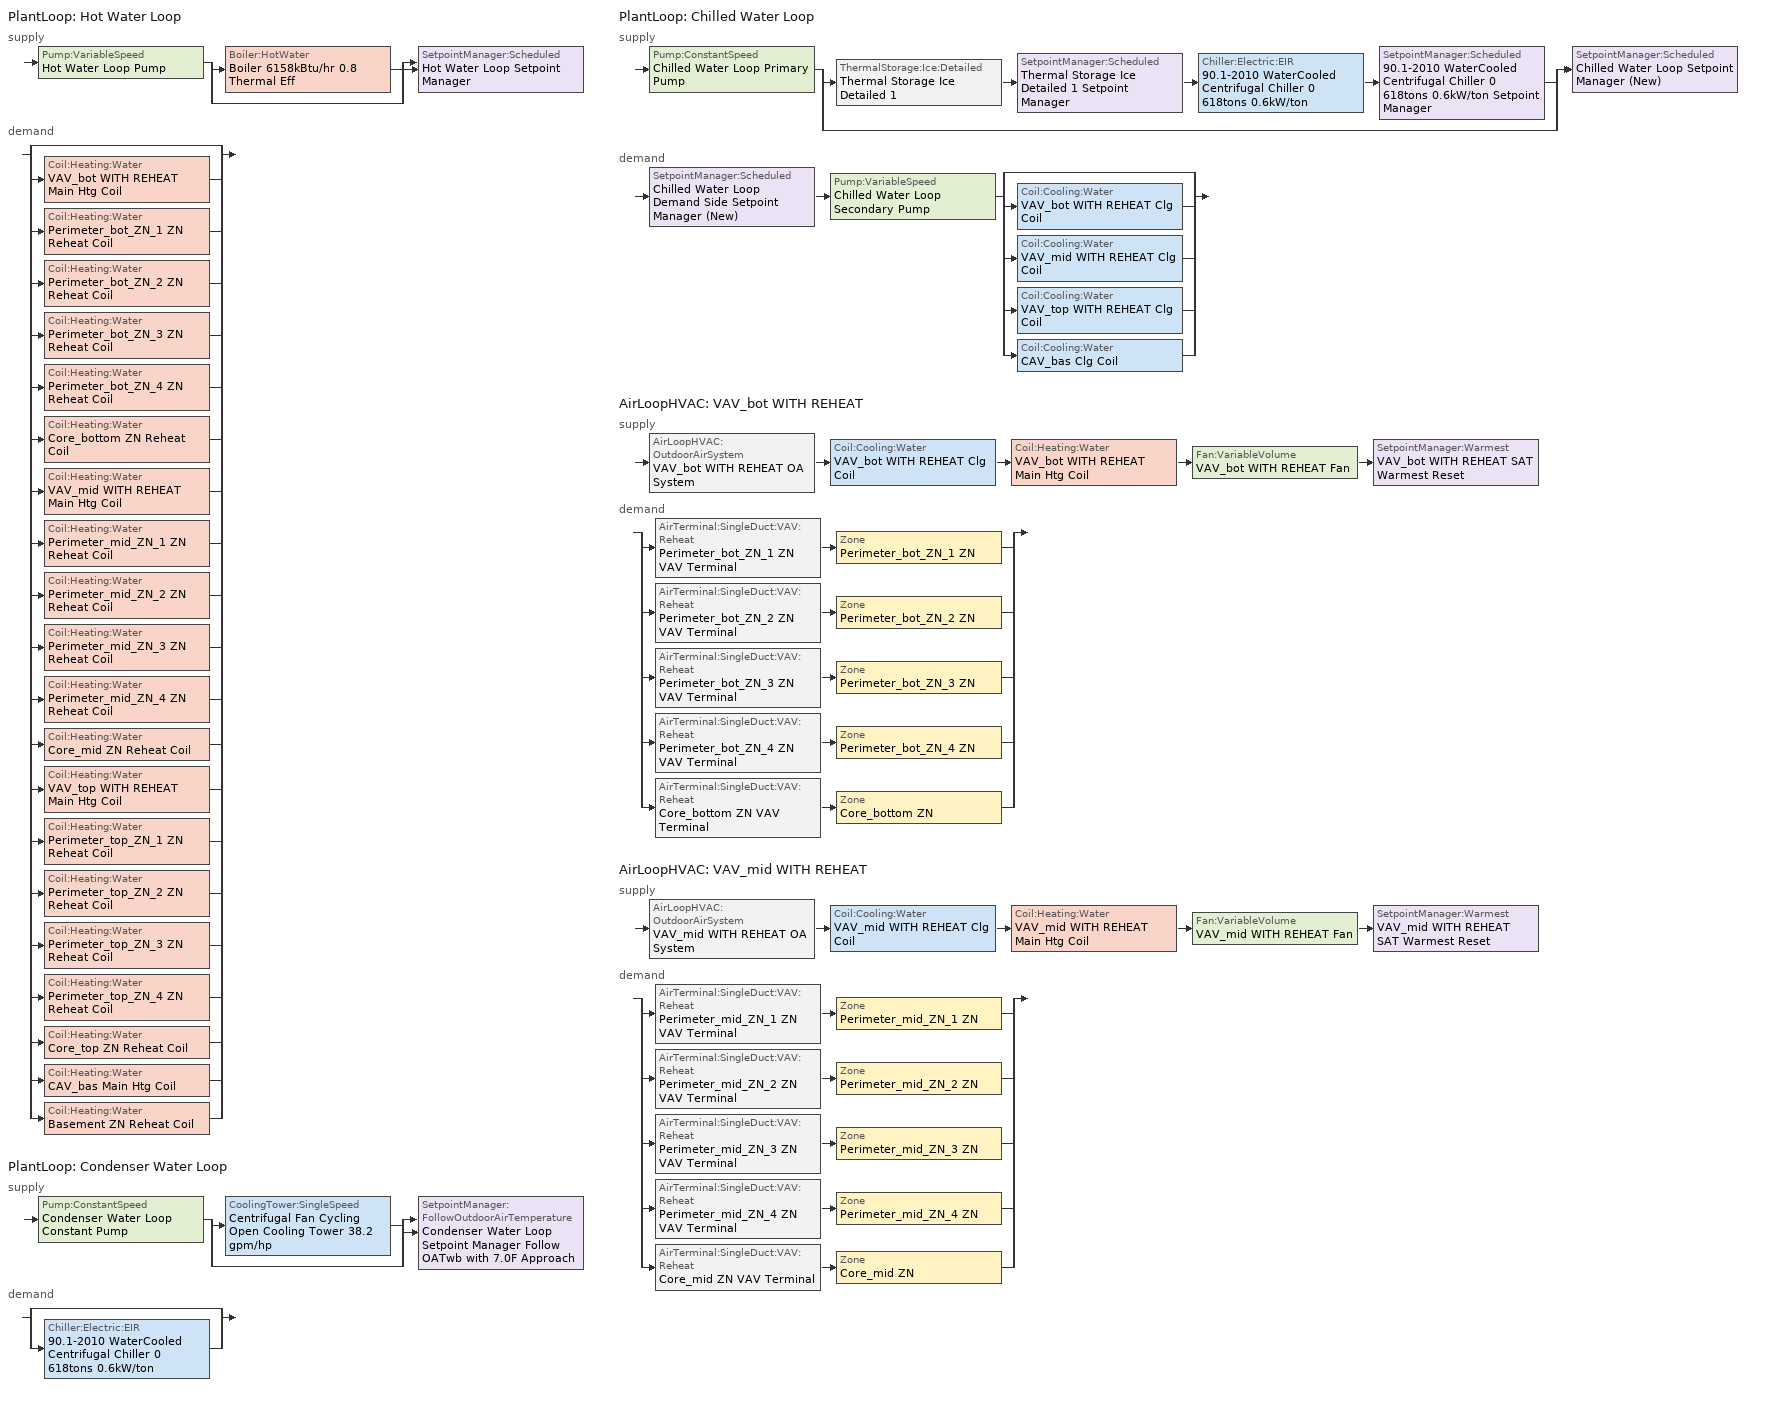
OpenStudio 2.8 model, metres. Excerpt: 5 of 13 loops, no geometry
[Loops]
PlantLoop 'Hot Water Loop'
 supply: Pump:VariableSpeed 'Hot Water Loop Pump' > split
  | Boiler:HotWater 'Boiler 6158kBtu/hr 0.8 Thermal Eff'
  | bypass
  join > SetpointManager:Scheduled 'Hot Water Loop Setpoint Manager'
 demand: split
  | bypass
  | Coil:Heating:Water 'VAV_bot WITH REHEAT Main Htg Coil'
  | Coil:Heating:Water 'Perimeter_bot_ZN_1 ZN Reheat Coil'
  | Coil:Heating:Water 'Perimeter_bot_ZN_2 ZN Reheat Coil'
  | Coil:Heating:Water 'Perimeter_bot_ZN_3 ZN Reheat Coil'
  | Coil:Heating:Water 'Perimeter_bot_ZN_4 ZN Reheat Coil'
  | Coil:Heating:Water 'Core_bottom ZN Reheat Coil'
  | Coil:Heating:Water 'VAV_mid WITH REHEAT Main Htg Coil'
  | Coil:Heating:Water 'Perimeter_mid_ZN_1 ZN Reheat Coil'
  | Coil:Heating:Water 'Perimeter_mid_ZN_2 ZN Reheat Coil'
  | Coil:Heating:Water 'Perimeter_mid_ZN_3 ZN Reheat Coil'
  | Coil:Heating:Water 'Perimeter_mid_ZN_4 ZN Reheat Coil'
  | Coil:Heating:Water 'Core_mid ZN Reheat Coil'
  | Coil:Heating:Water 'VAV_top WITH REHEAT Main Htg Coil'
  | Coil:Heating:Water 'Perimeter_top_ZN_1 ZN Reheat Coil'
  | Coil:Heating:Water 'Perimeter_top_ZN_2 ZN Reheat Coil'
  | Coil:Heating:Water 'Perimeter_top_ZN_3 ZN Reheat Coil'
  | Coil:Heating:Water 'Perimeter_top_ZN_4 ZN Reheat Coil'
  | Coil:Heating:Water 'Core_top ZN Reheat Coil'
  | Coil:Heating:Water 'CAV_bas Main Htg Coil'
  | Coil:Heating:Water 'Basement ZN Reheat Coil'
PlantLoop 'Condenser Water Loop'
 supply: Pump:ConstantSpeed 'Condenser Water Loop Constant Pump' > split
  | CoolingTower:SingleSpeed 'Centrifugal Fan Cycling Open Cooling Tower 38.2 gpm/hp'
  | bypass
  join > SetpointManager:FollowOutdoorAirTemperature 'Condenser Water Loop Setpoint Manager Follow OATwb with 7.0F Approach'
 demand: split
  | bypass
  | Chiller:Electric:EIR '90.1-2010 WaterCooled  Centrifugal Chiller 0 618tons 0.6kW/ton'
PlantLoop 'Chilled Water Loop'
 supply: Pump:ConstantSpeed 'Chilled Water Loop Primary Pump' > split
  | ThermalStorage:Ice:Detailed 'Thermal Storage Ice Detailed 1' > SetpointManager:Scheduled 'Thermal Storage Ice Detailed 1 Setpoint Manager' > Chiller:Electric:EIR '90.1-2010 WaterCooled  Centrifugal Chiller 0 618tons 0.6kW/ton' > SetpointManager:Scheduled '90.1-2010 WaterCooled  Centrifugal Chiller 0 618tons 0.6kW/ton Setpoint Manager'
  | bypass
  join > SetpointManager:Scheduled 'Chilled Water Loop Setpoint Manager (New)'
 demand: SetpointManager:Scheduled 'Chilled Water Loop Demand Side Setpoint Manager (New)' > Pump:VariableSpeed 'Chilled Water Loop Secondary Pump' > split
  | bypass
  | Coil:Cooling:Water 'VAV_bot WITH REHEAT Clg Coil'
  | Coil:Cooling:Water 'VAV_mid WITH REHEAT Clg Coil'
  | Coil:Cooling:Water 'VAV_top WITH REHEAT Clg Coil'
  | Coil:Cooling:Water 'CAV_bas Clg Coil'
AirLoopHVAC 'VAV_bot WITH REHEAT'
 supply: AirLoopHVAC:OutdoorAirSystem 'VAV_bot WITH REHEAT OA System' > Coil:Cooling:Water 'VAV_bot WITH REHEAT Clg Coil' > Coil:Heating:Water 'VAV_bot WITH REHEAT Main Htg Coil' > Fan:VariableVolume 'VAV_bot WITH REHEAT Fan' > SetpointManager:Warmest 'VAV_bot WITH REHEAT SAT Warmest Reset'
 demand: split
  | AirTerminal:SingleDuct:VAV:Reheat 'Perimeter_bot_ZN_1 ZN VAV Terminal' > Zone 'Perimeter_bot_ZN_1 ZN'
  | AirTerminal:SingleDuct:VAV:Reheat 'Perimeter_bot_ZN_2 ZN VAV Terminal' > Zone 'Perimeter_bot_ZN_2 ZN'
  | AirTerminal:SingleDuct:VAV:Reheat 'Perimeter_bot_ZN_3 ZN VAV Terminal' > Zone 'Perimeter_bot_ZN_3 ZN'
  | AirTerminal:SingleDuct:VAV:Reheat 'Perimeter_bot_ZN_4 ZN VAV Terminal' > Zone 'Perimeter_bot_ZN_4 ZN'
  | AirTerminal:SingleDuct:VAV:Reheat 'Core_bottom ZN VAV Terminal' > Zone 'Core_bottom ZN'
AirLoopHVAC 'VAV_mid WITH REHEAT'
 supply: AirLoopHVAC:OutdoorAirSystem 'VAV_mid WITH REHEAT OA System' > Coil:Cooling:Water 'VAV_mid WITH REHEAT Clg Coil' > Coil:Heating:Water 'VAV_mid WITH REHEAT Main Htg Coil' > Fan:VariableVolume 'VAV_mid WITH REHEAT Fan' > SetpointManager:Warmest 'VAV_mid WITH REHEAT SAT Warmest Reset'
 demand: split
  | AirTerminal:SingleDuct:VAV:Reheat 'Perimeter_mid_ZN_1 ZN VAV Terminal' > Zone 'Perimeter_mid_ZN_1 ZN'
  | AirTerminal:SingleDuct:VAV:Reheat 'Perimeter_mid_ZN_2 ZN VAV Terminal' > Zone 'Perimeter_mid_ZN_2 ZN'
  | AirTerminal:SingleDuct:VAV:Reheat 'Perimeter_mid_ZN_3 ZN VAV Terminal' > Zone 'Perimeter_mid_ZN_3 ZN'
  | AirTerminal:SingleDuct:VAV:Reheat 'Perimeter_mid_ZN_4 ZN VAV Terminal' > Zone 'Perimeter_mid_ZN_4 ZN'
  | AirTerminal:SingleDuct:VAV:Reheat 'Core_mid ZN VAV Terminal' > Zone 'Core_mid ZN'
[Sizing:Zone] Zone Cooling Design Supply Air Temperature Input Method=SupplyAirTemperature; Zone Cooling Design Supply Air Temperature {C}=12.7778; Zone Cooling Design Supply Air Temperature Difference {deltaC}=11.11; Zone Heating Design Supply Air Temperature Input Method=SupplyAirTemperature; Zone Heating Design Supply Air Temperature {C}=40; Zone Heating Design Supply Air Temperature Difference {deltaC}=11.11; Zone Cooling Design Supply Air Humidity Ratio {kg-H2O/kg-air}=0.0085; Zone Heating Design Supply Air Humidity Ratio {kg-H2O/kg-air}=0.008; Cooling Design Air Flow Method=DesignDayWithLimit; Heating Design Air Flow Method=DesignDay; Account for Dedicated Outdoor Air System=No; Dedicated Outdoor Air System Control Strategy=NeutralSupplyAir; Dedicated Outdoor Air Low Setpoint Temperature for Design {C}=autosize; Dedicated Outdoor Air High Setpoint Temperature for Design {C}=autosize
Core_bottom ZN; Core_mid ZN; Perimeter_bot_ZN_1 ZN; Perimeter_bot_ZN_2 ZN; Perimeter_bot_ZN_3 ZN; Perimeter_bot_ZN_4 ZN; Perimeter_mid_ZN_1 ZN; Perimeter_mid_ZN_2 ZN; Perimeter_mid_ZN_3 ZN; Perimeter_mid_ZN_4 ZN
[Zone equipment]
Core_bottom ZN: Core_bottom ZN VAV Terminal
Core_mid ZN: Core_mid ZN VAV Terminal
Perimeter_bot_ZN_1 ZN: Perimeter_bot_ZN_1 ZN VAV Terminal
Perimeter_bot_ZN_2 ZN: Perimeter_bot_ZN_2 ZN VAV Terminal
Perimeter_bot_ZN_3 ZN: Perimeter_bot_ZN_3 ZN VAV Terminal
Perimeter_bot_ZN_4 ZN: Perimeter_bot_ZN_4 ZN VAV Terminal
Perimeter_mid_ZN_1 ZN: Perimeter_mid_ZN_1 ZN VAV Terminal
Perimeter_mid_ZN_2 ZN: Perimeter_mid_ZN_2 ZN VAV Terminal
Perimeter_mid_ZN_3 ZN: Perimeter_mid_ZN_3 ZN VAV Terminal
Perimeter_mid_ZN_4 ZN: Perimeter_mid_ZN_4 ZN VAV Terminal
[PlantLoop] Plant Loop Volume {m3}=Autocalculate
Name | Fluid Type | Glycol Concentration | Minimum Loop Temperature {C} | Load Distribution Scheme | Maximum Loop Temperature {C} | Common Pipe Simulation
Hot Water Loop | Water | 0 | 10 | Optimal
Condenser Water Loop |  | 0 | 5 | Optimal | 80
Chilled Water Loop | EthyleneGlycol | 25 | -3.33333 | SequentialLoad | 40 | TwoWayCommonPipe
[Sizing:Plant] Sizing Option=NonCoincident; Zone Timesteps in Averaging Window=1; Coincident Sizing Factor Mode=None
Name | Loop Type | Design Loop Exit Temperature {C} | Loop Design Temperature Difference {deltaC}
Hot Water Loop | Heating | 82.2222 | 11.1111
Condenser Water Loop | Condenser | 29.4444 | 5.55556
Chilled Water Loop | Cooling | 6.66667 | 8.88889
[SetpointManager:Scheduled] Control Variable=Temperature
Name | Schedule | Setpoint Node or NodeList
Hot Water Loop Setpoint Manager | Hot Water Loop Temp - 180F | Hot Water Loop Supply Outlet Node
Thermal Storage Ice Detailed 1 Setpoint Manager | Thermal Storage Ice Detailed 1 Setpoint Schedule (New)
90.1-2010 WaterCooled  Centrifugal Chiller 0 618tons 0.6kW/ton Setpoint Manager | 90.1-2010 WaterCooled  Centrifugal Chiller 0 618tons 0.6kW/ton Setpoint Schedule (New) | 90.1-2010 WaterCooled  Centrifugal Chiller 0 618tons 0.6kW/ton Supply Outlet Water Node
Chilled Water Loop Setpoint Manager (New) | Chilled Water Loop Setpoint Schedule (New) | Chilled Water Loop Supply Outlet Node
Chilled Water Loop Demand Side Setpoint Manager (New) | Chilled Water Loop Setpoint Schedule (New) | Chilled Water Loop Demand Inlet Node
[Pump:VariableSpeed] Pump Control Type=Intermittent; Skin Loss Radiative Fraction=0.5; Design Power Sizing Method=PowerPerFlowPerPressure; Design Electric Power per Unit Flow Rate {W/(m3/s)}=348701.1; Design Shaft Power per Unit Flow Rate per Unit Head {W-s/m3-Pa}=1.28205; Design Minimum Flow Rate Fraction=0
Name | Rated Pump Head {Pa} | Motor Efficiency | Fraction of Motor Inefficiencies to Fluid Stream | Coefficient 1 of the Part Load Performance Curve | Coefficient 2 of the Part Load Performance Curve | Coefficient 3 of the Part Load Performance Curve | Coefficient 4 of the Part Load Performance Curve
Hot Water Loop Pump | 179344 | 0.924
Chilled Water Loop Secondary Pump | 134508 | 0.936 | 0 | 0 | 0.0205 | 0.4101 | 0.5753
[Boiler:HotWater]
Boiler 6158kBtu/hr 0.8 Thermal Eff: Fuel Type=NaturalGas; Nominal Thermal Efficiency=0.8; Efficiency Curve Temperature Evaluation Variable=LeavingBoiler; Normalized Boiler Efficiency Curve=Boiler with No Minimum Turndown; Design Water Outlet Temperature {C}=82.2222; Minimum Part Load Ratio=0; Maximum Part Load Ratio=1.2; Optimum Part Load Ratio=1; Water Outlet Upper Temperature Limit {C}=95; Boiler Flow Mode=LeavingSetpointModulated; Parasitic Electric Load {W}=0; Sizing Factor=1
[SetpointManager:FollowOutdoorAirTemperature]
Condenser Water Loop Setpoint Manager Follow OATwb with 7.0F Approach: Control Variable=Temperature; Reference Temperature Type=OutdoorAirWetBulb; Offset Temperature Difference {deltaC}=3.88889; Maximum Setpoint Temperature {C}=29.4444; Minimum Setpoint Temperature {C}=21.1111; Setpoint Node or NodeList=Condenser Water Loop Supply Outlet Node
[Pump:ConstantSpeed] Rated Flow Rate {m3/s}=autosize; Rated Power Consumption {W}=autosize; Fraction of Motor Inefficiencies to Fluid Stream=0; Pump Control Type=Intermittent; Design Power Sizing Method=PowerPerFlowPerPressure; Design Electric Power per Unit Flow Rate {W/(m3/s)}=348701.1; Design Shaft Power per Unit Flow Rate per Unit Head {W-s/m3-Pa}=1.28205
Name | Rated Pump Head {Pa} | Motor Efficiency
Condenser Water Loop Constant Pump | 148557 | 0.936
Chilled Water Loop Primary Pump | 44836 | 0.917
[CoolingTower:SingleSpeed]
Centrifugal Fan Cycling Open Cooling Tower 38.2 gpm/hp: Design Water Flow Rate {m3/s}=autosize; Design Air Flow Rate {m3/s}=autosize; Fan Power at Design Air Flow Rate {W}=32717.9; U-Factor Times Area Value at Design Air Flow Rate {W/K}=autosize; Air Flow Rate in Free Convection Regime {m3/s}=autosize; U-Factor Times Area Value at Free Convection Air Flow Rate {W/K}=autosize; Performance Input Method=UFactorTimesAreaAndDesignWaterFlowRate; Free Convection Capacity {W}=0; Basin Heater Capacity {W/K}=0; Evaporation Loss Mode=LossFactor; Evaporation Loss Factor {percent/K}=0.2; Drift Loss Percent {percent}=0.008; Blowdown Calculation Mode=ConcentrationRatio; Blowdown Concentration Ratio=3; Capacity Control=FanCycling; Number of Cells=2; Cell Control=MinimalCell; Cell Minimum  Water Flow Rate Fraction=0.33; Cell Maximum Water Flow Rate Fraction=2.5; Sizing Factor=1; Free Convection Air Flow Rate Sizing Factor=0.1; Free Convection U-Factor Times Area Value Sizing Factor=0.1; Heat Rejection Capacity and Nominal Capacity Sizing Ratio=1.25; Free Convection Nominal Capacity Sizing Factor=0.1; Design Inlet Air Dry-Bulb Temperature {C}=35; Design Inlet Air Wet-Bulb Temperature {C}=25.6; Design Approach Temperature {deltaC}=autosize; Design Range Temperature {deltaC}=autosize
[Chiller:Electric:EIR]
90.1-2010 WaterCooled  Centrifugal Chiller 0 618tons 0.6kW/ton: Reference Capacity {W}=Autosize; Reference COP {W/W}=6.17018; Reference Leaving Chilled Water Temperature {C}=6.66667; Reference Entering Condenser Fluid Temperature {C}=35; Cooling Capacity Function of Temperature Curve=WaterCooled_PositiveDisplacement_Chiller_GT150_2010_PathA_CAPFT; Electric Input to Cooling Output Ratio Function of Temperature Curve=WaterCooled_PositiveDisplacement_Chiller_GT150_2010_PathA_EIRFT; Electric Input to Cooling Output Ratio Function of Part Load Ratio Curve=ChlrWtrCentPathAAllEIRRatio_fQRatio; Minimum Part Load Ratio=0.15; Maximum Part Load Ratio=1; Optimum Part Load Ratio=1; Minimum Unloading Ratio=0.25; Condenser Type=WaterCooled; Leaving Chilled Water Lower Temperature Limit {C}=-3.33333; Chiller Flow Mode=ConstantFlow; Design Heat Recovery Water Flow Rate {m3/s}=0; Sizing Factor=0.75; Basin Heater Capacity {W/K}=0; Basin Heater Setpoint Temperature {C}=10
[AirLoopHVAC] Availability Schedule=OfficeLarge HVACOperationSchd; Design Supply Air Flow Rate {m3/s}=AutoSize
VAV_bot WITH REHEAT; VAV_mid WITH REHEAT
[Sizing:System] Type of Load to Size On=Sensible; Central Heating Maximum System Air Flow Ratio=0.3; Preheat Design Temperature {C}=7.22222; Preheat Design Humidity Ratio {kg-H2O/kg-Air}=0.008; Precool Design Temperature {C}=12.7778; Precool Design Humidity Ratio {kg-H2O/kg-Air}=0.008; Central Cooling Design Supply Air Temperature {C}=12.7778; Central Heating Design Supply Air Temperature {C}=12.7778; Sizing Option=Coincident; 100% Outdoor Air in Cooling=No; 100% Outdoor Air in Heating=No; Central Cooling Design Supply Air Humidity Ratio {kg-H2O/kg-Air}=0.0085; Central Heating Design Supply Air Humidity Ratio {kg-H2O/kg-Air}=0.008; Cooling Design Air Flow Method=DesignDay; Cooling Design Air Flow Rate {m3/s}=0; Heating Design Air Flow Method=DesignDay; Heating Design Air Flow Rate {m3/s}=0; System Outdoor Air Method=ZoneSum; Zone Maximum Outdoor Air Fraction=1; Cooling Supply Air Flow Rate Per Floor Area {m3/s-m2}=0.00996765; Cooling Fraction of Autosized Cooling Supply Air Flow Rate=1; Cooling Supply Air Flow Rate Per Unit Cooling Capacity {m3/s-W}=3.94755e-05; Heating Supply Air Flow Rate Per Floor Area {m3/s-m2}=0.00996765; Heating Fraction of Autosized Heating Supply Air Flow Rate=1; Heating Fraction of Autosized Cooling Supply Air Flow Rate=1; Heating Supply Air Flow Rate Per Unit Heating Capacity {m3/s-W}=3.15882e-05; Cooling Design Capacity Method=CoolingDesignCapacity; Cooling Design Capacity {W}=autosize; Cooling Design Capacity Per Floor Area {W/m2}=234.7; Fraction of Autosized Cooling Design Capacity=1; Heating Design Capacity Method=HeatingDesignCapacity; Heating Design Capacity {W}=autosize; Heating Design Capacity Per Floor Area {W/m2}=157; Fraction of Autosized Heating Design Capacity=1; Central Cooling Capacity Control Method=OnOff
Name | Design Outdoor Air Flow Rate {m3/s}
VAV_bot WITH REHEAT | 2.53819
VAV_mid WITH REHEAT | 1.64649
[Fan:VariableVolume] Availability Schedule=Always On Discrete; Pressure Rise {Pa}=1389.92; Maximum Flow Rate {m3/s}=Autosize; Fan Power Minimum Flow Rate Input Method=Fraction; Fan Power Minimum Flow Fraction=0.25; Fan Power Minimum Air Flow Rate {m3/s}=0; Motor In Airstream Fraction=1; Fan Power Coefficient 1=0.04076; Fan Power Coefficient 2=0.0881; Fan Power Coefficient 3=-0.0729; Fan Power Coefficient 4=0.9437; Fan Power Coefficient 5=0
Name | Fan Total Efficiency | Motor Efficiency
VAV_bot WITH REHEAT Fan | 0.61165 | 0.941
VAV_mid WITH REHEAT Fan | 0.6253 | 0.962
[Coil:Heating:Water] Availability Schedule=Always On Discrete; Rated Inlet Water Temperature {C}=82.2222; Rated Outlet Water Temperature {C}=71.1111
Name | Rated Inlet Air Temperature {C} | Rated Outlet Air Temperature {C}
VAV_bot WITH REHEAT Main Htg Coil; VAV_mid WITH REHEAT Main Htg Coil; VAV_top WITH REHEAT Main Htg Coil | 7.22222 | 12.7778
Perimeter_bot_ZN_1 ZN Reheat Coil; Perimeter_bot_ZN_2 ZN Reheat Coil; Perimeter_bot_ZN_3 ZN Reheat Coil; Perimeter_bot_ZN_4 ZN Reheat Coil; Core_bottom ZN Reheat Coil; Perimeter_mid_ZN_1 ZN Reheat Coil; Perimeter_mid_ZN_2 ZN Reheat Coil; Perimeter_mid_ZN_3 ZN Reheat Coil; Perimeter_mid_ZN_4 ZN Reheat Coil; Core_mid ZN Reheat Coil; Perimeter_top_ZN_1 ZN Reheat Coil; Perimeter_top_ZN_2 ZN Reheat Coil; Perimeter_top_ZN_3 ZN Reheat Coil; Perimeter_top_ZN_4 ZN Reheat Coil; Core_top ZN Reheat Coil | 12.7778 | 40
CAV_bas Main Htg Coil | 7.22222 | 16.6667
Basement ZN Reheat Coil | 16.6667 | 50
[Controller:WaterCoil] Minimum Actuated Flow {m3/s}=0
Name | Water Coil | Action | Controller Convergence Tolerance {deltaC}
VAV_bot WITH REHEAT Main Htg Coil Controller | VAV_bot WITH REHEAT Main Htg Coil | Normal | 0.0001
VAV_bot WITH REHEAT Clg Coil Controller | VAV_bot WITH REHEAT Clg Coil | Reverse
Perimeter_bot_ZN_1 ZN Reheat Coil Controller | Perimeter_bot_ZN_1 ZN Reheat Coil | Normal | 0.0001
Perimeter_bot_ZN_2 ZN Reheat Coil Controller | Perimeter_bot_ZN_2 ZN Reheat Coil | Normal | 0.0001
Perimeter_bot_ZN_3 ZN Reheat Coil Controller | Perimeter_bot_ZN_3 ZN Reheat Coil | Normal | 0.0001
Perimeter_bot_ZN_4 ZN Reheat Coil Controller | Perimeter_bot_ZN_4 ZN Reheat Coil | Normal | 0.0001
Core_bottom ZN Reheat Coil Controller | Core_bottom ZN Reheat Coil | Normal | 0.0001
VAV_mid WITH REHEAT Main Htg Coil Controller | VAV_mid WITH REHEAT Main Htg Coil | Normal | 0.0001
VAV_mid WITH REHEAT Clg Coil Controller | VAV_mid WITH REHEAT Clg Coil | Reverse
Perimeter_mid_ZN_1 ZN Reheat Coil Controller | Perimeter_mid_ZN_1 ZN Reheat Coil | Normal | 0.0001
Perimeter_mid_ZN_2 ZN Reheat Coil Controller | Perimeter_mid_ZN_2 ZN Reheat Coil | Normal | 0.0001
Perimeter_mid_ZN_3 ZN Reheat Coil Controller | Perimeter_mid_ZN_3 ZN Reheat Coil | Normal | 0.0001
Perimeter_mid_ZN_4 ZN Reheat Coil Controller | Perimeter_mid_ZN_4 ZN Reheat Coil | Normal | 0.0001
Core_mid ZN Reheat Coil Controller | Core_mid ZN Reheat Coil | Normal | 0.0001
VAV_top WITH REHEAT Main Htg Coil Controller | VAV_top WITH REHEAT Main Htg Coil | Normal | 0.0001
VAV_top WITH REHEAT Clg Coil Controller | VAV_top WITH REHEAT Clg Coil | Reverse
Perimeter_top_ZN_1 ZN Reheat Coil Controller | Perimeter_top_ZN_1 ZN Reheat Coil | Normal | 0.0001
Perimeter_top_ZN_2 ZN Reheat Coil Controller | Perimeter_top_ZN_2 ZN Reheat Coil | Normal | 0.0001
Perimeter_top_ZN_3 ZN Reheat Coil Controller | Perimeter_top_ZN_3 ZN Reheat Coil | Normal | 0.0001
Perimeter_top_ZN_4 ZN Reheat Coil Controller | Perimeter_top_ZN_4 ZN Reheat Coil | Normal | 0.0001
Core_top ZN Reheat Coil Controller | Core_top ZN Reheat Coil | Normal | 0.0001
CAV_bas Main Htg Coil Controller | CAV_bas Main Htg Coil | Normal | 0.0001
CAV_bas Clg Coil Controller | CAV_bas Clg Coil | Reverse
Basement ZN Reheat Coil Controller | Basement ZN Reheat Coil | Normal | 0.0001
[Coil:Cooling:Water] Availability Schedule=Always On Discrete; Design Inlet Water Temperature {C}=Autosize; Heat Exchanger Configuration=CrossFlow
VAV_bot WITH REHEAT Clg Coil; VAV_mid WITH REHEAT Clg Coil; VAV_top WITH REHEAT Clg Coil; CAV_bas Clg Coil
[Controller:OutdoorAir] Maximum Outdoor Air Flow Rate {m3/s}=Autosize; Economizer Control Type=DifferentialDryBulb; Economizer Control Action Type=ModulateFlow; Lockout Type=NoLockout; Minimum Limit Type=FixedMinimum; Minimum Outdoor Air Schedule=OfficeLarge MinOA_MotorizedDamper_Sched; High Humidity Control=No
Name | Minimum Outdoor Air Flow Rate {m3/s} | Controller Mechanical Ventilation | Heat Recovery Bypass Control Type
VAV_bot WITH REHEAT OA Controller | 0 | VAV_bot WITH REHEAT Vent Controller | BypassWhenWithinEconomizerLimits
VAV_mid WITH REHEAT OA Controller | autosize | VAV_mid WITH REHEAT Vent Controller | BypassWhenOAFlowGreaterThanMinimum
[Controller:MechanicalVentilation] Availability Schedule=Always On Discrete
Name | System Outdoor Air Method
VAV_bot WITH REHEAT Vent Controller | VentilationRateProcedure
VAV_mid WITH REHEAT Vent Controller | ZoneSum
[AirLoopHVAC:OutdoorAirSystem]
Name | Controller
VAV_bot WITH REHEAT OA System | VAV_bot WITH REHEAT OA Controller
VAV_mid WITH REHEAT OA System | VAV_mid WITH REHEAT OA Controller
[AirTerminal:SingleDuct:VAV:Reheat] Availability Schedule=Always On Discrete; Maximum Air Flow Rate {m3/s}=AutoSize; Zone Minimum Air Flow Input Method=Constant; Fixed Minimum Air Flow Rate {m3/s}=0; Maximum Hot Water or Steam Flow Rate {m3/s}=AutoSize; Minimum Hot Water or Steam Flow Rate {m3/s}=0; Convergence Tolerance=0.001; Damper Heating Action=ReverseWithLimits; Maximum Flow per Zone Floor Area During Reheat {m3/s-m2}=AutoSize; Maximum Flow Fraction During Reheat=0.5; Maximum Reheat Air Temperature {C}=40; Control For Outdoor Air=No
Name | Constant Minimum Air Flow Fraction | Reheat Coil
Perimeter_bot_ZN_1 ZN VAV Terminal | 0.2 | Perimeter_bot_ZN_1 ZN Reheat Coil
Perimeter_bot_ZN_2 ZN VAV Terminal | 0.2 | Perimeter_bot_ZN_2 ZN Reheat Coil
Perimeter_bot_ZN_3 ZN VAV Terminal | 0.202143 | Perimeter_bot_ZN_3 ZN Reheat Coil
Perimeter_bot_ZN_4 ZN VAV Terminal | 0.2 | Perimeter_bot_ZN_4 ZN Reheat Coil
Core_bottom ZN VAV Terminal | 0.288787 | Core_bottom ZN Reheat Coil
Perimeter_mid_ZN_1 ZN VAV Terminal | 0.2 | Perimeter_mid_ZN_1 ZN Reheat Coil
Perimeter_mid_ZN_2 ZN VAV Terminal | 0.2 | Perimeter_mid_ZN_2 ZN Reheat Coil
Perimeter_mid_ZN_3 ZN VAV Terminal | 0.2 | Perimeter_mid_ZN_3 ZN Reheat Coil
Perimeter_mid_ZN_4 ZN VAV Terminal | 0.2 | Perimeter_mid_ZN_4 ZN Reheat Coil
Core_mid ZN VAV Terminal | 0.2 | Core_mid ZN Reheat Coil
[EnergyManagementSystem:Sensor]
Name | Output Variable or Output Meter Index Key | Output Variable or Output Meter
EEWT | 90.1-2010 WaterCooled  Centrifugal Chiller 0 618tons 0.6kW/ton | Chiller Evaporator Inlet Temperature
ELWT | 90.1-2010 WaterCooled  Centrifugal Chiller 0 618tons 0.6kW/ton | Chiller Evaporator Outlet Temperature
SWT_SP | Chilled Water Loop Supply Outlet Node | System Node Setpoint Temperature
ILWT | Node 1 | System Node Temperature
SOC | Thermal Storage Ice Detailed 1 | Ice Thermal Storage End Fraction
[EnergyManagementSystem:Actuator]
ELWT_SP: Actuated Component=90.1-2010 WaterCooled  Centrifugal Chiller 0 618tons 0.6kW/ton Supply Outlet Water Node; Actuated Component Type=System Node Setpoint; Actuated Component Control Type=Temperature Setpoint
[SetpointManager:Warmest] Control Variable=Temperature; Minimum Setpoint Temperature {C}=12.7778; Maximum Setpoint Temperature {C}=15.5556; Strategy=MaximumTemperature
Name | Setpoint Node or NodeList
VAV_bot WITH REHEAT SAT Warmest Reset | VAV_bot WITH REHEAT Supply Outlet Node
VAV_mid WITH REHEAT SAT Warmest Reset | VAV_mid WITH REHEAT Supply Outlet Node
[HeatExchanger:AirToAir:SensibleAndLatent]
VAV_mid WITH REHEAT ERV: Availability Schedule=Always On Discrete; Nominal Supply Air Flow Rate {m3/s}=autosize; Sensible Effectiveness at 100% Heating Air Flow=0.7; Latent Effectiveness at 100% Heating Air Flow=0.6; Sensible Effectiveness at 75% Heating Air Flow=0.7; Latent Effectiveness at 75% Heating Air Flow=0.6; Sensible Effectiveness at 100% Cooling Air Flow=0.75; Latent Effectiveness at 100% Cooling Air Flow=0.6; Sensible Effectiveness at 75% Cooling Air Flow=0.75; Latent Effectiveness at 75% Cooling Air Flow=0.6; Nominal Electric Power {W}=109319; Supply Air Outlet Temperature Control=No; Heat Exchanger Type=Rotary; Frost Control Type=ExhaustOnly; Threshold Temperature {C}=-23.3; Initial Defrost Time Fraction=0.167; Rate of Defrost Time Fraction Increase {1/K}=1.44; Economizer Lockout=Yes
[SetpointManager:OutdoorAirPretreat]
Setpoint Manager Outdoor Air Pretreat 1: Minimum Setpoint Temperature {C}=-99; Maximum Setpoint Temperature {C}=99; Minimum Setpoint Humidity Ratio {kgWater/kgDryAir}=1e-005; Maximum Setpoint Humidity Ratio {kgWater/kgDryAir}=1; Setpoint Node or NodeList=VAV_mid WITH REHEAT ERV Primary Outlet Air Node
[ThermalStorage:Ice:Detailed]
Thermal Storage Ice Detailed 1: Availability Schedule=Ice Availability Schedule (New); Capacity {GJ}=6.96337; Discharging Curve=Curve Quadratic Linear 1; Charging Curve=Curve Quadratic Linear 2; Timestep of the Curve Data {hr}=1; Parasitic Electric Load During Discharging=0.0001; Parasitic Electric Load During Charging=0.0002; Tank Loss Coefficient=0.0003; Freezing Temperature of Storage Medium {C}=0; Thaw Process Indicator=InsideMelt
[EnergyManagementSystem:InternalVariable]
CTES_Chiller_Capacity: Internal Data Index Key=90.1-2010 WaterCooled  Centrifugal Chiller 0 618tons 0.6kW/ton; Internal Data Type=Chiller Nominal Capacity
[EnergyManagementSystem:OutputVariable] Type of Data in Variable=Averaged; Update Frequency=ZoneTimestep
Name | EMS Variable
Chiller Nominal Capacity | CTES_Chiller_Capacity
Chiller Limited Capacity | Chiller_Limited_Capacity
Chiller Limit Counter | Limit_Counter
[Schedule:Ruleset]
Name | Default Day Schedule | Summer Design Day Schedule | Winter Design Day Schedule
Hot Water Loop Temp - 180F | Hot Water Loop Temp - 180F Default
OfficeLarge HVACOperationSchd | OfficeLarge HVACOperationSchd Default | OfficeLarge HVACOperationSchd Summer Design Day | OfficeLarge HVACOperationSchd Winter Design Day
OfficeLarge MinOA_MotorizedDamper_Sched | OfficeLarge MinOA_MotorizedDamper_Sched Default | OfficeLarge MinOA_MotorizedDamper_Sched Summer Design Day | OfficeLarge MinOA_MotorizedDamper_Sched Winter Design Day
Ice Availability Schedule (New) | Ice Availability Schedule (New) AllDays | Ice Availability Schedule (New) Summer Design Day | Ice Availability Schedule (New) Winter Design Day
Thermal Storage Ice Detailed 1 Setpoint Schedule (New) | Thermal Storage Ice Detailed 1 Setpoint Schedule (New) AllDays | Thermal Storage Ice Detailed 1 Setpoint Schedule (New) Summer Design Day | Thermal Storage Ice Detailed 1 Setpoint Schedule (New) Winter Design Day
90.1-2010 WaterCooled  Centrifugal Chiller 0 618tons 0.6kW/ton Setpoint Schedule (New) | 90.1-2010 WaterCooled  Centrifugal Chiller 0 618tons 0.6kW/ton Setpoint Schedule (New) AllDays | 90.1-2010 WaterCooled  Centrifugal Chiller 0 618tons 0.6kW/ton Setpoint Schedule (New) Summer Design Day | 90.1-2010 WaterCooled  Centrifugal Chiller 0 618tons 0.6kW/ton Setpoint Schedule (New) Winter Design Day
Chilled Water Loop Setpoint Schedule (New) | Chilled Water Loop Setpoint Schedule (New) Schedule Week Day | Chilled Water Loop Setpoint Schedule (New) Summer Design Day | Chilled Water Loop Setpoint Schedule (New) Winter Design Day
[Schedule:Day]
Hot Water Loop Temp - 180F Default: 24, 0, 82.2222
OfficeLarge HVACOperationSchd Default; OfficeLarge MinOA_MotorizedDamper_Sched Default; Ice Availability Schedule (New) AllDays; Ice Availability Schedule (New) Winter Design Day: 24, 0, 0
OfficeLarge HVACOperationSchd Summer Design Day; OfficeLarge HVACOperationSchd SmrDsn|Wkdy Day: 6, 0, 0, 22, 0, 1, 24, 0, 0
OfficeLarge HVACOperationSchd Winter Design Day; OfficeLarge HVACOperationSchd WntrDsn|Sat Day: 6, 0, 0, 18, 0, 1, 24, 0, 0
OfficeLarge MinOA_MotorizedDamper_Sched Summer Design Day; OfficeLarge MinOA_MotorizedDamper_Sched SmrDsn|Wkdy Day: 7, 0, 0, 22, 0, 1, 24, 0, 0
OfficeLarge MinOA_MotorizedDamper_Sched Winter Design Day; OfficeLarge MinOA_MotorizedDamper_Sched WntrDsn|Sat Day: 7, 0, 0, 18, 0, 1, 24, 0, 0
Ice Availability Schedule (New) Summer Design Day; Ice Availability Schedule (New) Weekend; Ice Availability Schedule (New) Summer Weekday: 5, 30, 1, 13, 0, 0, 18, 0, 1, 21, 30, 0, 24, 0, 1
Thermal Storage Ice Detailed 1 Setpoint Schedule (New) AllDays; Thermal Storage Ice Detailed 1 Setpoint Schedule (New) Winter Design Day: 24, 0, 99
Thermal Storage Ice Detailed 1 Setpoint Schedule (New) Summer Design Day; Thermal Storage Ice Detailed 1 Setpoint Schedule (New) Weekend; Thermal Storage Ice Detailed 1 Setpoint Schedule (New) Summer Weekday: 5, 30, 5.55556, 13, 0, 99, 18, 0, 5.55556, 21, 30, 99, 24, 0, 5.55556
90.1-2010 WaterCooled  Centrifugal Chiller 0 618tons 0.6kW/ton Setpoint Schedule (New) AllDays; 90.1-2010 WaterCooled  Centrifugal Chiller 0 618tons 0.6kW/ton Setpoint Schedule (New) Winter Design Day; Chilled Water Loop Setpoint Schedule (New) Schedule Week Day; Chilled Water Loop Setpoint Schedule (New) Winter Design Day; Chilled Water Loop Setpoint Schedule (New) Summer Design Day: 24, 0, 5.55556
90.1-2010 WaterCooled  Centrifugal Chiller 0 618tons 0.6kW/ton Setpoint Schedule (New) Summer Design Day; 90.1-2010 WaterCooled  Centrifugal Chiller 0 618tons 0.6kW/ton Setpoint Schedule (New) Weekend; 90.1-2010 WaterCooled  Centrifugal Chiller 0 618tons 0.6kW/ton Setpoint Schedule (New) Summer Weekday: 5, 30, -3.33333, 13, 0, 5.55556, 18, 0, 5.55556, 21, 30, 5.55556, 24, 0, -3.33333
[Schedule:Rule] Date Specification Type=DateRange
Name | Schedule Ruleset | Rule Order | Day Schedule | Apply Monday | Apply Tuesday | Apply Wednesday | Apply Thursday | Apply Friday | Start Month | Start Day | End Month | End Day | Apply Saturday | Apply Sunday
Schedule Rule 13 | OfficeLarge HVACOperationSchd | 1 | OfficeLarge HVACOperationSchd SmrDsn|Wkdy Day | Yes | Yes | Yes | Yes | Yes | 1 | 1 | 12 | 31
Schedule Rule 14 | OfficeLarge HVACOperationSchd | 0 | OfficeLarge HVACOperationSchd WntrDsn|Sat Day |  |  |  |  |  | 1 | 1 | 12 | 31 | Yes
Schedule Rule 15 | OfficeLarge MinOA_MotorizedDamper_Sched | 1 | OfficeLarge MinOA_MotorizedDamper_Sched SmrDsn|Wkdy Day | Yes | Yes | Yes | Yes | Yes | 1 | 1 | 12 | 31
Schedule Rule 16 | OfficeLarge MinOA_MotorizedDamper_Sched | 0 | OfficeLarge MinOA_MotorizedDamper_Sched WntrDsn|Sat Day |  |  |  |  |  | 1 | 1 | 12 | 31 | Yes
Ice Availability Schedule (New) Weekend Rule | Ice Availability Schedule (New) | 1 | Ice Availability Schedule (New) Weekend |  |  |  |  |  | 6 | 15 | 8 | 25 | Yes | Yes
Ice Availability Schedule (New) Summer Weekday Rule | Ice Availability Schedule (New) | 0 | Ice Availability Schedule (New) Summer Weekday | Yes | Yes | Yes | Yes | Yes | 6 | 15 | 8 | 25
Thermal Storage Ice Detailed 1 Setpoint Schedule (New) Weekend Rule | Thermal Storage Ice Detailed 1 Setpoint Schedule (New) | 1 | Thermal Storage Ice Detailed 1 Setpoint Schedule (New) Weekend |  |  |  |  |  | 6 | 15 | 8 | 25 | Yes | Yes
Thermal Storage Ice Detailed 1 Setpoint Schedule (New) Summer Weekday Rule | Thermal Storage Ice Detailed 1 Setpoint Schedule (New) | 0 | Thermal Storage Ice Detailed 1 Setpoint Schedule (New) Summer Weekday | Yes | Yes | Yes | Yes | Yes | 6 | 15 | 8 | 25
90.1-2010 WaterCooled  Centrifugal Chiller 0 618tons 0.6kW/ton Setpoint Schedule (New) Weekend Rule | 90.1-2010 WaterCooled  Centrifugal Chiller 0 618tons 0.6kW/ton Setpoint Schedule (New) | 1 | 90.1-2010 WaterCooled  Centrifugal Chiller 0 618tons 0.6kW/ton Setpoint Schedule (New) Weekend |  |  |  |  |  | 6 | 15 | 8 | 25 | Yes | Yes
90.1-2010 WaterCooled  Centrifugal Chiller 0 618tons 0.6kW/ton Setpoint Schedule (New) Summer Weekday Rule | 90.1-2010 WaterCooled  Centrifugal Chiller 0 618tons 0.6kW/ton Setpoint Schedule (New) | 0 | 90.1-2010 WaterCooled  Centrifugal Chiller 0 618tons 0.6kW/ton Setpoint Schedule (New) Summer Weekday | Yes | Yes | Yes | Yes | Yes | 6 | 15 | 8 | 25
[Schedule:Constant]
Always On Discrete: Value=1
[Curve:Cubic]
Boiler with No Minimum Turndown: Coefficient1 Constant=0.7463; Coefficient2 x=1.3196; Coefficient3 x**2=-2.2154; Coefficient4 x**3=1.1674; Minimum Value of x=0; Maximum Value of x=1.3
[Curve:Biquadratic] Maximum Value of x=10; Minimum Value of y=17.78; Maximum Value of y=46.11
Name | Coefficient1 Constant | Coefficient2 x | Coefficient3 x**2 | Coefficient4 y | Coefficient5 y**2 | Coefficient6 x*y | Minimum Value of x
WaterCooled_PositiveDisplacement_Chiller_GT150_2010_PathA_CAPFT | 0.906115 | 0.0292277 | -0.0003647 | -0.0009709 | -9.05e-05 | 0.0002527 | -3.33333
WaterCooled_PositiveDisplacement_Chiller_GT150_2010_PathA_EIRFT | 0.377312 | -0.0229032 | 0.0016504 | 0.0118156 | 0.0004345 | -0.0010132 | 5
[Curve:Quadratic]
ChlrWtrCentPathAAllEIRRatio_fQRatio: Coefficient1 Constant=0.222149; Coefficient2 x=0.503156; Coefficient3 x**2=0.256905; Minimum Value of x=0.1; Maximum Value of x=1; Minimum Curve Output=0.28
[Curve:QuadraticLinear] Coefficient1 Constant=0; Coefficient2 x=0.09; Coefficient3 x**2=-0.15; Coefficient4 y=0.612; Coefficient5 x*y=-0.324; Coefficient6 x**2*y=-0.216; Minimum Value of x=0; Maximum Value of x=1; Minimum Value of y=0; Maximum Value of y=9.9
Curve Quadratic Linear 1; Curve Quadratic Linear 2
